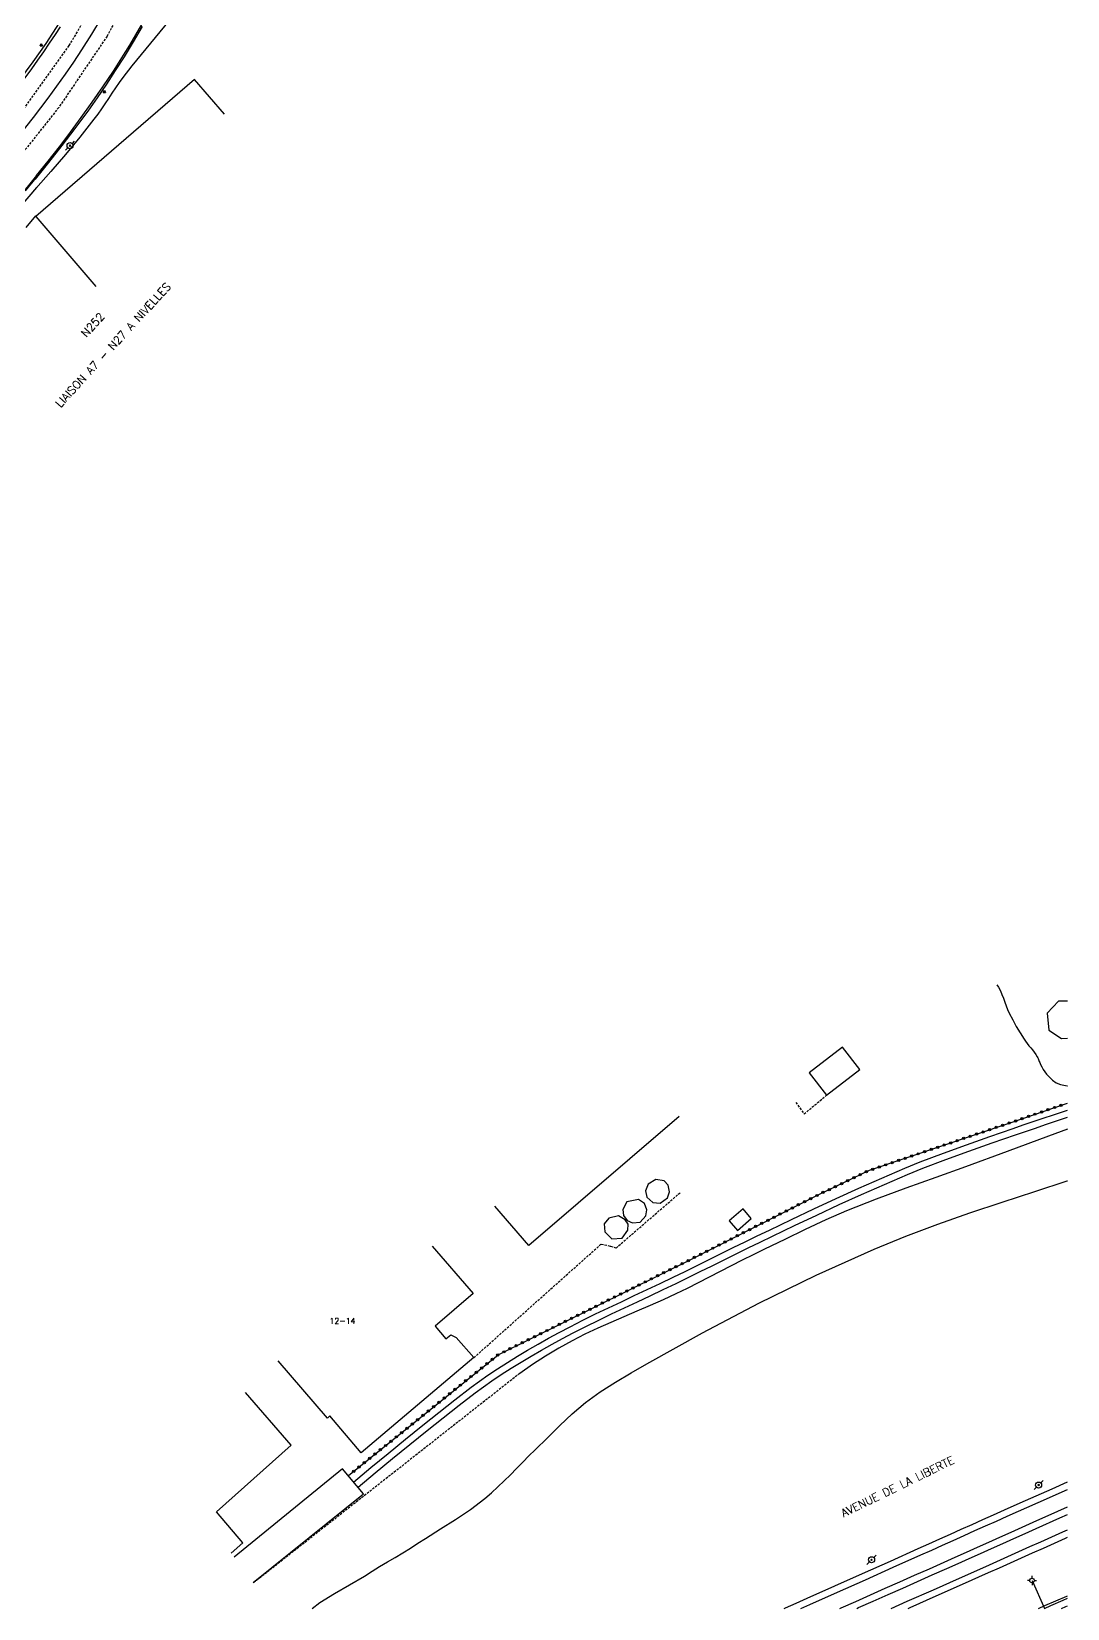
# Model space of a CAD drawing. Header units: millimetres. Extents: x 146998 to 148000, y 143999 to 145000.
# Drawn here: x 147773.5 to 148000, y 144000 to 144345 of the extents above; entities that cross this region are included whole.
import ezdxf
from ezdxf.enums import TextEntityAlignment as Align

# ---------------------------------------------------------------- set-up
doc = ezdxf.new("R2010")
doc.units = ezdxf.units.MM
doc.linetypes.add('DASHED', pattern=[0.75, 0.5, -0.25])
doc.layers.get('0').update_dxf_attribs({"linetype": 'CONTINUOUS'})
for name, color, linetype in [('W0001', 6, 'DASHED'), ('W0008', 7, 'CONTINUOUS'), ('W0010', 4, 'CONTINUOUS'), ('W0101', 7, 'CONTINUOUS'), ('W0104', 1, 'CONTINUOUS'), ('W0112', 1, 'DASHED'), ('W0130', 7, 'CONTINUOUS'), ('W0211', 2, 'CONTINUOUS'), ('W0214', 2, 'CONTINUOUS'), ('W0323', 7, 'CONTINUOUS'), ('W0473', 7, 'CONTINUOUS'), ('W0610', 7, 'CONTINUOUS'), ('W0611', 7, 'CONTINUOUS'), ('W0700', 7, 'CONTINUOUS'), ('W0850', 7, 'CONTINUOUS'), ('W0989', 7, 'CONTINUOUS'), ('W0991', 7, 'CONTINUOUS')]:
    doc.layers.add(name, color=color, linetype=linetype)
doc.styles.get("Standard").update_dxf_attribs({"font": 'romans.shx', "width": 0.85})

# ---------------------------------------------------------------- blocks, each defined once
blk = doc.blocks.new('T473')
for p, q in [((-0.166667, 0.166667), (0.166667, -0.166667)), ((-0.166667, -0.166667), (0.166667, 0.166667)), ((0.500001, 0.500001), (1.000002, 1.000002)), ((-1.000002, -1.000002), (-0.500001, -0.500001))]:
    blk.add_line(p, q)
blk.add_ellipse((0, 0), major_axis=(0.471405, 0.471405), ratio=1, start_param=5.4977871438, end_param=11.780972451)
blk = doc.blocks.new('T610')
for p, q in [((-0.500001, 0), (-1.000002, 0)), ((0, 0.500001), (0, 1.000002)), ((0.500001, 0), (1.000002, 0)), ((0, -0.500001), (0, -1.000002))]:
    blk.add_line(p, q)
blk.add_ellipse((0, 0), major_axis=(-0.353554, 0.353554), ratio=1, start_param=3.926990817, end_param=10.2101761242)
blk = doc.blocks.new('T850')
for p, q in [((-0.25, -0.15), (0, 0.32)), ((0, 0.32), (0.25, -0.15)), ((-0.25, -0.15), (0.25, -0.15))]:
    blk.add_line(p, q)
for major_axis in [(-0.106, 0.106), (-0.0354, 0.0354), (-0.0236, 0.0236)]:
    blk.add_ellipse((0, 0), major_axis=major_axis, ratio=1, start_param=3.926991, end_param=10.210176)
blk = doc.blocks.new('t323o')
at = {"color": 0, "linetype": 'Continuous'}
for radius in [0.25, 0.15]:
    blk.add_circle((0, 0), radius, dxfattribs=at)

msp = doc.modelspace()

# ---------------------------------------------------------------- linework, layer by layer
at = {"layer": 'W0001'}
for points in [[(147798.6, 144360.2), (147790.02, 144343.93), (147779.45, 144328.33), (147765.62, 144310.96)], [(147788.49, 144353.24), (147781.66, 144341.87), (147770.95, 144326.92)]]:
    msp.add_lwpolyline(points, dxfattribs=at)
at = {"layer": 'W0008'}
for points in [[(147779.73, 144345.99), (147778.64, 144344.3), (147777.39, 144342.4), (147776.1, 144340.53), (147774.8, 144338.67), (147773.47, 144336.82), (147771.35, 144333.96), (147769.19, 144331.14), (147767, 144328.33), (147764.83, 144325.51), (147764.15, 144324.64), (147763.47, 144323.77), (147762.79, 144322.9), (147762.11, 144322.03)], [(147774.62, 144313.44), (147777.13, 144316.56), (147779.6, 144319.73), (147782.02, 144322.92), (147784.39, 144326.15), (147786.77, 144329.5), (147789.12, 144332.88), (147791.4, 144336.29), (147793.63, 144339.75), (147795, 144341.98), (147796.34, 144344.23), (147797.63, 144346.5)], [(147774.62, 144313.44), (147770.47, 144308.25), (147766.23, 144303.12), (147761.92, 144298.06), (147757.53, 144293.06), (147753.41, 144288.51), (147749.22, 144284.03), (147744.97, 144279.61), (147740.64, 144275.26)], [(147772.34, 144302.09), (147774.43, 144304.65)]]:
    msp.add_lwpolyline(points, dxfattribs=at)
at = {"layer": 'W0010'}
for points in [[(147779.55, 144346.84), (147778.11, 144344.56), (147776.61, 144342.31), (147773.81, 144338.31), (147770.9, 144334.38), (147767.95, 144330.49), (147764.97, 144326.61), (147763.87, 144325.19), (147762.75, 144323.77), (147761.62, 144322.37), (147760.48, 144320.97)], [(147788.7, 144347.9), (147786.61, 144344.41), (147784.46, 144340.96), (147782.69, 144338.27), (147780.86, 144335.62), (147778.98, 144333), (147777.07, 144330.41), (147773.84, 144326.14), (147770.54, 144321.92), (147767.17, 144317.75), (147763.74, 144313.63)], [(147774.35, 144312.67), (147777.32, 144316.32), (147780.23, 144320.01), (147783.07, 144323.75), (147785.85, 144327.55), (147787.91, 144330.47), (147789.93, 144333.43), (147791.89, 144336.42), (147793.8, 144339.45), (147795.8, 144342.73), (147797.76, 144346.04)], [(147772.16, 144310.08), (147774.55, 144312.94)]]:
    msp.add_lwpolyline(points, dxfattribs=at)
at = {"layer": 'W0101'}
for points in [[(147915.09, 144107.61), (147882.24, 144079.39), (147874.81, 144087.98)], [(147861.11, 144079.24), (147870.06, 144068.88)], [(147870.06, 144068.88), (147861.76, 144061.78)], [(147861.76, 144061.78), (147864.09, 144059), (147865.15, 144059.89), (147866.35, 144059.26), (147870.22, 144054.87), (147845.6, 144034.07), (147838.75, 144042.11)], [(147838.75, 144042.11), (147838.18, 144041.62), (147827.42, 144054.15)], [(147817.15, 144012.12), (147819.7, 144014.37), (147813.91, 144021.13), (147813.93, 144021.14), (147830.24, 144035.69), (147820.26, 144047.27)]]:
    msp.add_lwpolyline(points, dxfattribs=at)
at = {"layer": 'W0104'}
for points in [[(147815.69, 144326.84), (147809.15, 144334.46), (147774.42, 144304.47)], [(147774.42, 144304.47), (147787.59, 144289.17)], [(147841.52, 144030.56), (147817.83, 144011.2)], [(147821.97, 144005.66), (147846.11, 144025.06), (147841.52, 144030.56)]]:
    msp.add_lwpolyline(points, dxfattribs=at)
for points in [[(147950.8, 144122.81), (147943.54, 144117.19), (147947.35, 144112.27), (147954.6, 144117.89)], [(147929.09, 144087.39), (147926.07, 144084.79), (147927.86, 144082.71), (147930.88, 144085.32)]]:
    msp.add_lwpolyline(points, close=True, dxfattribs=at)
at = {"layer": 'W0112'}
for points in [[(147940.58, 144110.7), (147942.41, 144108.19), (147947.35, 144112.27)], [(147870.22, 144054.87), (147898.04, 144079.71), (147900.1, 144079.26), (147901.3, 144078.85), (147915.43, 144091.06)], [(147880.25, 144051.42), (147822.03, 144005.59)]]:
    msp.add_lwpolyline(points, dxfattribs=at)
at = {"layer": 'W0130'}
msp.add_lwpolyline([(148000, 144132.86), (147998.05, 144132.88), (147995.55, 144130.2), (147995.96, 144126.52), (147998.7, 144124.67), (148000, 144124.78)], dxfattribs=at)
for points in [[(147910.95, 144088.66), (147912.54, 144089.82), (147912.99, 144091.16), (147912.69, 144092.56), (147911.81, 144093.53), (147909.99, 144093.82), (147908.34, 144092.82), (147907.75, 144091.33), (147908, 144089.96), (147909.34, 144088.83)], [(147906.23, 144089.48), (147903.68, 144088.93), (147902.8, 144087.29), (147902.92, 144085.99), (147903.73, 144084.88), (147904.9, 144084.35), (147906.61, 144084.52), (147907.79, 144085.91), (147908.05, 144087.19), (147907.52, 144088.58)], [(147901.86, 144085.88), (147899.71, 144085.38), (147898.73, 144084.11), (147898.86, 144082.36), (147900.39, 144080.85), (147902.64, 144081.03), (147903.88, 144082.75), (147903.92, 144084.09), (147903.33, 144084.99)]]:
    msp.add_lwpolyline(points, close=True, dxfattribs=at)
at = {"layer": 'W0211'}
for points in [[(147804.24, 144348.14), (147801.52, 144344.86), (147799.48, 144342.4), (147797.44, 144339.93), (147795.43, 144337.43), (147793.48, 144334.9), (147792.66, 144333.77), (147791.87, 144332.63), (147791.09, 144331.48), (147790.32, 144330.32), (147789.55, 144329.16), (147788.77, 144328.01), (147787.97, 144326.87), (147787.14, 144325.76), (147784.09, 144321.87), (147780.96, 144318.05), (147777.73, 144314.31), (147774.42, 144310.64)], [(147774.61, 144310.87), (147771.21, 144306.88)], [(147984.57, 144136.44), (147984.92, 144135.92), (147985.33, 144135.13), (147985.69, 144134.31), (147986, 144133.48), (147986.29, 144132.65), (147986.58, 144131.82), (147986.9, 144131), (147987.27, 144130.2), (147988.03, 144128.76), (147988.82, 144127.33), (147989.65, 144125.93), (147990.52, 144124.55), (147990.86, 144124.06), (147991.22, 144123.58), (147991.59, 144123.1), (147991.97, 144122.64), (147992.35, 144122.17), (147992.71, 144121.69), (147993.06, 144121.19), (147993.38, 144120.68), (147993.49, 144120.48), (147993.59, 144120.27), (147993.68, 144120.06), (147993.76, 144119.85), (147993.85, 144119.63), (147993.93, 144119.42), (147994.03, 144119.21), (147994.13, 144119), (147994.41, 144118.46), (147994.69, 144117.92), (147995.02, 144117.39), (147995.4, 144116.9), (147996.05, 144116.2), (147996.75, 144115.53), (147997.56, 144114.96), (147998.48, 144114.58), (147999.96, 144114.35), (148000, 144114.36)], [(147834.83, 144000), (147836.55, 144001.28), (147839.77, 144003.29), (147843.05, 144005.17), (147846.28, 144007.1), (147847.95, 144008.13), (147849.62, 144009.15), (147851.3, 144010.17), (147852.98, 144011.18), (147854.66, 144012.19), (147856.33, 144013.21), (147858, 144014.25), (147859.65, 144015.3), (147862.94, 144017.39), (147866.23, 144019.48), (147869.47, 144021.67), (147872.58, 144024.03), (147874.05, 144025.27), (147875.48, 144026.57), (147876.86, 144027.9), (147878.22, 144029.26), (147879.56, 144030.63), (147880.9, 144032.01), (147882.25, 144033.37), (147883.62, 144034.7), (147886.31, 144037.33), (147888.98, 144040), (147891.71, 144042.61), (147894.61, 144045.03), (147897.84, 144047.37), (147901.19, 144049.52), (147904.62, 144051.55), (147908.07, 144053.52), (147920.23, 144060.26), (147932.54, 144066.75), (147945.03, 144072.9), (147957.72, 144078.61), (147964.64, 144081.43), (147971.63, 144084.05), (147978.68, 144086.52), (147985.76, 144088.88), (147992.85, 144091.2), (147999.93, 144093.54), (148000, 144093.57)], [(147993.69, 144000), (147995.09, 144000.62), (147997.47, 144001.65), (147999.84, 144002.7), (148000, 144002.77)]]:
    msp.add_lwpolyline(points, dxfattribs=at)
at = {"layer": 'W0214'}
msp.add_lwpolyline([(148000, 144104.83), (147995.85, 144103.3), (147986.8, 144099.94), (147977.74, 144096.59), (147971.21, 144094.24), (147964.67, 144091.92), (147958.15, 144089.53), (147951.7, 144086.96), (147947.15, 144084.98), (147942.66, 144082.89), (147938.2, 144080.74), (147933.75, 144078.58), (147931.32, 144077.38), (147928.9, 144076.16), (147926.49, 144074.93), (147924.08, 144073.69), (147921.67, 144072.45), (147919.26, 144071.22), (147916.83, 144070.01), (147914.4, 144068.83), (147911.58, 144067.52), (147908.74, 144066.26), (147905.88, 144065.03), (147903.02, 144063.82), (147900.16, 144062.59), (147897.32, 144061.31), (147894.51, 144059.97), (147891.74, 144058.55), (147888.79, 144056.91), (147885.88, 144055.17), (147883.03, 144053.34), (147880.25, 144051.42)], dxfattribs=at)
at = {"layer": 'W0323'}
msp.add_lwpolyline([(147842.78, 144029.05), (147875.52, 144055.51), (147917.92, 144076.51), (147945.79, 144090.63), (147956.73, 144095.85), (147987.49, 144106.26), (148000, 144110.56)], dxfattribs=at)
at = {"layer": 'W0611'}
msp.add_lwpolyline([(147992.26, 144006.11), (147994.97, 144000)], dxfattribs=at)
at = {"layer": 'W0700'}
for points in [[(147843.93, 144027.64), (147847.68, 144030.8), (147851.45, 144033.93), (147855.24, 144037.03), (147859.06, 144040.09), (147862.56, 144042.89), (147866.07, 144045.67), (147869.63, 144048.39), (147873.26, 144051.01), (147875.39, 144052.45), (147877.56, 144053.83), (147879.76, 144055.17), (147881.97, 144056.49), (147884.26, 144057.82), (147886.57, 144059.12), (147888.9, 144060.39), (147891.25, 144061.63), (147894.04, 144063.04), (147896.84, 144064.42), (147899.65, 144065.78), (147902.48, 144067.11), (147905.3, 144068.44), (147908.13, 144069.77), (147910.95, 144071.1), (147913.76, 144072.46), (147916.4, 144073.74), (147919.03, 144075.03), (147921.66, 144076.33), (147924.29, 144077.63), (147926.92, 144078.93), (147929.55, 144080.23), (147932.19, 144081.51), (147934.83, 144082.78), (147939.7, 144085.11), (147944.57, 144087.42), (147949.46, 144089.7), (147954.37, 144091.93), (147957.71, 144093.42), (147961.07, 144094.88), (147964.44, 144096.3), (147967.83, 144097.67), (147972.87, 144099.6), (147977.94, 144101.44), (147983.03, 144103.23), (147988.13, 144105.01), (147990.32, 144105.77), (147992.52, 144106.52), (147994.72, 144107.26), (147996.92, 144107.99), (147999.12, 144108.73), (148000, 144109.02)], [(147844.91, 144026.5), (147848.64, 144029.65), (147852.4, 144032.77), (147856.18, 144035.86), (147859.99, 144038.92), (147863.47, 144041.7), (147866.97, 144044.46), (147870.5, 144047.17), (147874.11, 144049.78), (147876.22, 144051.2), (147878.37, 144052.57), (147880.54, 144053.9), (147882.73, 144055.2), (147885, 144056.52), (147887.3, 144057.81), (147889.61, 144059.07), (147891.94, 144060.3), (147894.72, 144061.71), (147897.52, 144063.09), (147900.33, 144064.44), (147903.15, 144065.77), (147905.97, 144067.1), (147908.79, 144068.42), (147911.61, 144069.75), (147914.42, 144071.11), (147917.05, 144072.39), (147919.69, 144073.68), (147922.31, 144074.98), (147924.94, 144076.28), (147927.57, 144077.58), (147930.2, 144078.87), (147932.84, 144080.16), (147935.48, 144081.43), (147940.34, 144083.75), (147945.2, 144086.06), (147950.08, 144088.34), (147954.98, 144090.57), (147958.31, 144092.04), (147961.65, 144093.5), (147965, 144094.91), (147968.38, 144096.28), (147973.4, 144098.2), (147978.46, 144100.03), (147983.54, 144101.82), (147988.62, 144103.59), (147990.81, 144104.35), (147993.01, 144105.1), (147995.21, 144105.84), (147997.41, 144106.58), (147999.61, 144107.31), (148000, 144107.44)], [(147938.06, 144000), (147938.38, 144000.14), (147940.72, 144001.19), (147943.06, 144002.23), (147949.13, 144004.95), (147955.21, 144007.66), (147961.28, 144010.37), (147967.35, 144013.09), (147969.71, 144014.15), (147972.07, 144015.21), (147974.43, 144016.27), (147976.79, 144017.33), (147979.14, 144018.38), (147981.5, 144019.44), (147983.86, 144020.5), (147986.22, 144021.55), (147989.69, 144023.1), (147993.16, 144024.65), (147996.64, 144026.19), (148000, 144027.69)], [(147941.74, 144000), (147943.67, 144000.86), (147949.75, 144003.58), (147955.82, 144006.29), (147961.89, 144009.01), (147967.96, 144011.72), (147970.32, 144012.78), (147972.68, 144013.84), (147975.04, 144014.9), (147977.4, 144015.96), (147979.76, 144017.02), (147982.11, 144018.07), (147984.47, 144019.13), (147986.83, 144020.18), (147993.62, 144023.21), (148000, 144026.05)], [(147950.24, 144000), (147950.51, 144000.12), (147953.72, 144001.55), (147956.94, 144002.98), (147960.16, 144004.41), (147963.38, 144005.84), (147966.59, 144007.27), (147969.81, 144008.7), (147973.03, 144010.14), (147975.47, 144011.23), (147977.91, 144012.32), (147980.35, 144013.41), (147982.79, 144014.5), (147985.23, 144015.59), (147987.67, 144016.68), (147990.1, 144017.77), (147992.54, 144018.86), (147997.91, 144021.26), (148000, 144022.2)], [(147953.93, 144000), (147954.34, 144000.18), (147957.55, 144001.61), (147960.77, 144003.04), (147963.99, 144004.47), (147967.21, 144005.9), (147970.42, 144007.33), (147973.64, 144008.77), (147976.08, 144009.86), (147978.52, 144010.95), (147980.96, 144012.04), (147983.4, 144013.13), (147985.84, 144014.22), (147988.28, 144015.31), (147990.72, 144016.4), (147993.16, 144017.49), (147998.37, 144019.82), (148000, 144020.55)], [(147961.49, 144000), (147964.97, 144001.56), (147970.69, 144004.11), (147976.41, 144006.66), (147982.13, 144009.21), (147984.54, 144010.29), (147986.94, 144011.36), (147989.35, 144012.44), (147991.76, 144013.52), (147994.16, 144014.59), (147996.57, 144015.67), (147998.98, 144016.74), (148000, 144017.2)], [(147965.17, 144000), (147965.59, 144000.19), (147971.31, 144002.74), (147977.02, 144005.29), (147982.74, 144007.84), (147985.15, 144008.92), (147987.56, 144009.99), (147989.96, 144011.07), (147992.37, 144012.15), (147994.78, 144013.22), (147997.18, 144014.3), (147999.59, 144015.37), (148000, 144015.56)], [(147995.01, 144000), (147996.4, 144000.62), (147999.04, 144001.8), (148000, 144002.23)], [(147998.69, 144000), (147999.65, 144000.43), (148000, 144000.58)]]:
    msp.add_lwpolyline(points, dxfattribs=at)

# ---------------------------------------------------------------- block references
at = {"layer": 'W0323'}
for p, rotation in [((147998.6, 144110.08), 18.99956069116684), ((147988.67, 144106.66), 18.99956069116684), ((147990.09, 144107.15), 18.99956069116684), ((147991.51, 144107.64), 18.99956069116684), ((147992.93, 144108.13), 18.99956069116684), ((147994.35, 144108.62), 18.99956069116684), ((147995.77, 144109.11), 18.99956069116684), ((147997.18, 144109.59), 18.99956069116684), ((147978.73, 144103.29), 18.69386563792531), ((147980.15, 144103.77), 18.69386563792531), ((147981.57, 144104.25), 18.69386563792531), ((147982.99, 144104.74), 18.69386563792531), ((147984.41, 144105.22), 18.69386563792531), ((147985.83, 144105.7), 18.69386563792531), ((147987.26, 144106.18), 18.69386563792531), ((147968.78, 144099.93), 18.69386563792531), ((147970.21, 144100.41), 18.69386563792531), ((147971.63, 144100.89), 18.69386563792531), ((147973.05, 144101.37), 18.69386563792531), ((147974.47, 144101.85), 18.69386563792531), ((147975.89, 144102.33), 18.69386563792531), ((147977.31, 144102.81), 18.69386563792531), ((147957.42, 144096.08), 18.69386563792531), ((147958.84, 144096.56), 18.69386563792531), ((147960.26, 144097.04), 18.69386563792531), ((147961.68, 144097.52), 18.69386563792531), ((147963.1, 144098), 18.69386563792531), ((147964.52, 144098.49), 18.69386563792531), ((147965.94, 144098.97), 18.69386563792531), ((147967.36, 144099.45), 18.69386563792531), ((147950.62, 144092.93), 25.4954512754818), ((147951.97, 144093.58), 25.4954512754818), ((147953.32, 144094.22), 25.4954512754818), ((147954.68, 144094.87), 25.4954512754818), ((147956.03, 144095.52), 25.4954512754818), ((147943.87, 144089.66), 26.87179805722893), ((147945.21, 144090.34), 26.87179805722893), ((147946.55, 144091), 25.4954512754818), ((147947.91, 144091.64), 25.4954512754818), ((147949.26, 144092.29), 25.4954512754818), ((147937.18, 144086.27), 26.87179805722893), ((147938.52, 144086.95), 26.87179805722893), ((147939.85, 144087.62), 26.87179805722893), ((147941.19, 144088.3), 26.87179805722893), ((147942.53, 144088.98), 26.87179805722893), ((147930.49, 144082.88), 26.87179805722893), ((147931.83, 144083.56), 26.87179805722893), ((147933.16, 144084.23), 26.87179805722893), ((147934.5, 144084.91), 26.87179805722893), ((147935.84, 144085.59), 26.87179805722893), ((147922.46, 144078.81), 26.87179805722893), ((147923.8, 144079.49), 26.87179805722893), ((147925.14, 144080.17), 26.87179805722893), ((147926.47, 144080.84), 26.87179805722893), ((147927.81, 144081.52), 26.87179805722893), ((147929.15, 144082.2), 26.87179805722893), ((147915.76, 144075.44), 26.34302809669716), ((147917.1, 144076.11), 26.34302809669716), ((147918.45, 144076.78), 26.87179805722893), ((147919.78, 144077.45), 26.87179805722893), ((147921.12, 144078.13), 26.87179805722893), ((147909.04, 144072.11), 26.34302809669716), ((147910.38, 144072.78), 26.34302809669716), ((147911.73, 144073.44), 26.34302809669716), ((147913.07, 144074.11), 26.34302809669716), ((147914.42, 144074.77), 26.34302809669716), ((147902.32, 144068.78), 26.34302809669716), ((147903.66, 144069.45), 26.34302809669716), ((147905.01, 144070.12), 26.34302809669716), ((147906.35, 144070.78), 26.34302809669716), ((147907.69, 144071.45), 26.34302809669716), ((147895.6, 144065.46), 26.34302809669716), ((147896.94, 144066.12), 26.34302809669716), ((147898.29, 144066.79), 26.34302809669716), ((147899.63, 144067.45), 26.34302809669716), ((147900.97, 144068.12), 26.34302809669716), ((147888.88, 144062.13), 26.34302809669716), ((147890.22, 144062.79), 26.34302809669716), ((147891.56, 144063.46), 26.34302809669716), ((147892.91, 144064.12), 26.34302809669716), ((147894.25, 144064.79), 26.34302809669716), ((147880.81, 144058.13), 26.34302809669716), ((147882.15, 144058.8), 26.34302809669716), ((147883.5, 144059.47), 26.34302809669716), ((147884.84, 144060.13), 26.34302809669716), ((147886.19, 144060.8), 26.34302809669716), ((147887.53, 144061.46), 26.34302809669716), ((147875.44, 144055.45), 38.9552772865385), ((147876.78, 144056.14), 26.34302809669716), ((147878.12, 144056.8), 26.34302809669716), ((147879.47, 144057.47), 26.34302809669716), ((147870.78, 144051.68), 38.9552772865385), ((147871.95, 144052.62), 38.9552772865385), ((147873.11, 144053.57), 38.9552772865385), ((147874.28, 144054.51), 38.9552772865385), ((147866.11, 144047.91), 38.9552772865385), ((147867.28, 144048.85), 38.9552772865385), ((147868.45, 144049.8), 38.9552772865385), ((147869.61, 144050.74), 38.9552772865385), ((147862.61, 144045.08), 38.9552772865385), ((147863.78, 144046.02), 38.9552772865385), ((147864.95, 144046.97), 38.9552772865385), ((147857.95, 144041.31), 38.9552772865385), ((147859.11, 144042.25), 38.9552772865385), ((147860.28, 144043.19), 38.9552772865385), ((147861.45, 144044.14), 38.9552772865385), ((147853.28, 144037.54), 38.9552772865385), ((147854.45, 144038.48), 38.9552772865385), ((147855.62, 144039.42), 38.9552772865385), ((147856.78, 144040.36), 38.9552772865385), ((147849.78, 144034.71), 38.9552772865385), ((147850.95, 144035.65), 38.9552772865385), ((147852.12, 144036.59), 38.9552772865385), ((147845.12, 144030.93), 38.9552772865385), ((147846.28, 144031.88), 38.9552772865385), ((147847.45, 144032.82), 38.9552772865385), ((147848.62, 144033.76), 38.9552772865385), ((147843.95, 144029.99), 38.9552772865385)]:
    msp.add_blockref('t323o', p, dxfattribs=dict(at, rotation=rotation))
at = {"layer": 'W0473'}
for p in [(147781.93, 144319.98), (147993.69, 144026.99), (147957.16, 144010.65)]:
    msp.add_blockref('T473', p, dxfattribs=at)
at = {"layer": 'W0610'}
msp.add_blockref('T610', (147992.26, 144006.11), dxfattribs=at)
at = {"layer": 'W0850'}
for p in [(147775.64, 144342.01), (147789.45, 144331.8)]:
    msp.add_blockref('T850', p, dxfattribs=at)

# ---------------------------------------------------------------- texts
at = {"layer": 'W0989'}
for s, rotation, p in [('LIAISON A7 - N27 A NIVELLES  ', 47.4746, (147779.83, 144262.56)), ('N252  ', 47.9799, (147785.48, 144277.93)), ('AVENUE DE LA LIBERTE', 25.978, (147951.05, 144019.95))]:
    msp.add_text(s, height=1.75, rotation=rotation, dxfattribs=at).set_placement(p)
at = {"layer": 'W0991'}
msp.add_text('12-14', height=1.25, dxfattribs=at).set_placement((147841.49, 144062.91), align=Align.MIDDLE_CENTER)

doc.saveas('drawing.dxf')
